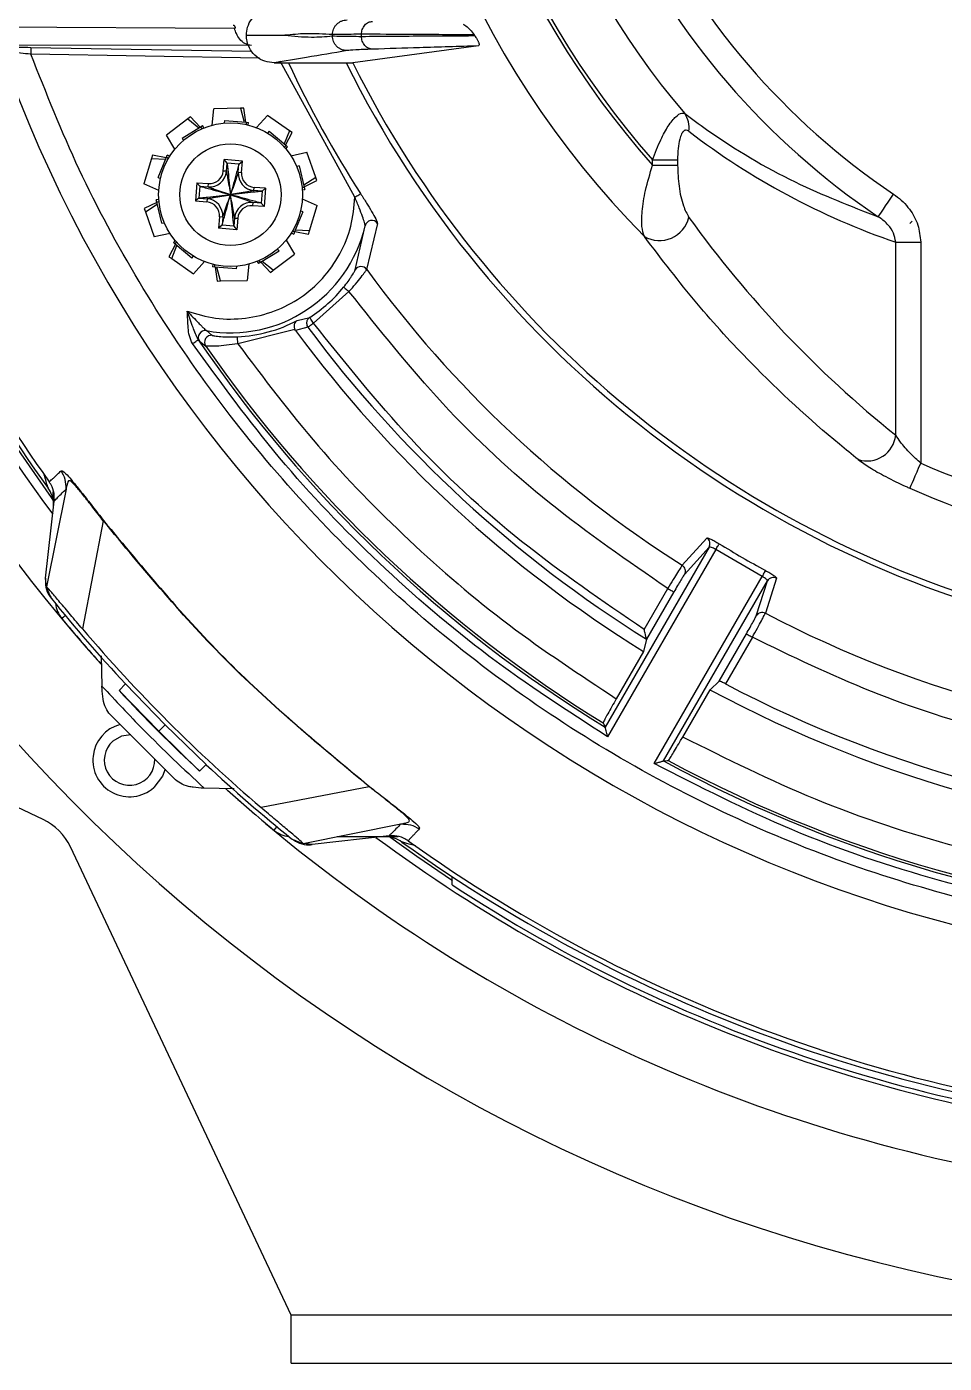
# Model space of a CAD drawing. Extents: x 8 to 113, y 0 to 87.
# Drawn here: x 104.197 to 106.195, y 32.953 to 35.864 of the extents above; entities that cross this region are included whole.
import ezdxf

# ---------------------------------------------------------------- set-up
doc = ezdxf.new("R2010")
doc.units = 0
doc.header["$MEASUREMENT"] = 0
doc.layers.add('OBJECT', color=7, linetype='CONTINUOUS')

msp = doc.modelspace()

# ---------------------------------------------------------------- linework, layer by layer
at = {"layer": 'OBJECT'}
for p, q in [((104.6491, 35.8603), (103.9972, 35.8639)), ((104.6749, 35.8451), (104.6749, 35.8453)), ((104.8623, 35.8438), (104.8623, 35.8467)), ((104.9255, 35.8429), (104.9255, 35.8475)), ((104.686, 35.8233), (104.0352, 35.8239)), ((104.7031, 35.7953), (104.2055, 35.804)), ((104.2058, 35.819), (104.6866, 35.8106)), ((105.1802, 35.8221), (104.9065, 35.7852)), ((104.7353, 35.7852), (104.9065, 35.7852)), ((104.911, 35.4925), (104.7482, 35.7889)), ((104.6004, 35.6496), (104.6041, 35.6851)), ((104.6621, 35.6862), (104.6041, 35.6851)), ((104.6693, 35.6863), (104.6621, 35.6862)), ((104.6621, 35.6862), (104.67, 35.6563)), ((104.6737, 35.656), (104.6693, 35.6863)), ((104.5475, 35.6631), (104.5012, 35.6281)), ((104.5532, 35.6674), (104.5475, 35.6631)), ((104.5475, 35.6631), (104.5714, 35.6436)), ((104.5745, 35.6455), (104.5532, 35.6674)), ((104.6272, 35.6598), (104.6268, 35.6541)), ((104.6272, 35.6598), (104.6745, 35.656)), ((104.6745, 35.656), (104.6744, 35.651)), ((104.6745, 35.656), (104.6794, 35.6556)), ((104.6788, 35.6499), (104.6794, 35.6556)), ((104.697, 35.6441), (104.7209, 35.6706)), ((104.7684, 35.6375), (104.7209, 35.6706)), ((104.5191, 35.5972), (104.5012, 35.6281)), ((104.5347, 35.6212), (104.5752, 35.6459)), ((104.5752, 35.6459), (104.5794, 35.6485)), ((104.5752, 35.6459), (104.5781, 35.6418)), ((104.5823, 35.6436), (104.5794, 35.6485)), ((104.7246, 35.6367), (104.721, 35.6323)), ((104.7246, 35.6367), (104.7607, 35.6058)), ((104.7684, 35.6375), (104.7572, 35.6087)), ((104.76, 35.6063), (104.7743, 35.6333)), ((104.7743, 35.6333), (104.7684, 35.6375)), ((104.5347, 35.6212), (104.5377, 35.6164)), ((104.7607, 35.6058), (104.7576, 35.6018)), ((104.7606, 35.5983), (104.7644, 35.6026)), ((104.7607, 35.6058), (104.7644, 35.6026)), ((104.4683, 35.577), (104.4514, 35.5216)), ((104.4704, 35.5839), (104.4683, 35.577)), ((104.4683, 35.577), (104.4991, 35.5753)), ((104.5005, 35.5787), (104.4704, 35.5839)), ((104.4826, 35.5356), (104.5008, 35.5795)), ((104.5008, 35.5795), (104.5027, 35.584)), ((104.5008, 35.5795), (104.5056, 35.5778)), ((104.5079, 35.5817), (104.5027, 35.584)), ((104.6244, 35.5497), (104.6264, 35.5746)), ((104.6663, 35.5714), (104.6264, 35.5746)), ((104.6329, 35.567), (104.6264, 35.5746)), ((104.6587, 35.5649), (104.6663, 35.5714)), ((104.6643, 35.5464), (104.6663, 35.5714)), ((104.7719, 35.5829), (104.8068, 35.5904)), ((104.8258, 35.5356), (104.8068, 35.5904)), ((105.5595, 35.5737), (105.6138, 35.5737)), ((105.5595, 35.5622), (105.5595, 35.5737)), ((105.6138, 35.5737), (105.6138, 35.5622)), ((104.6315, 35.5491), (104.6244, 35.5497)), ((104.6315, 35.5491), (104.6329, 35.567)), ((104.6587, 35.5649), (104.6329, 35.567)), ((104.6573, 35.547), (104.6587, 35.5649)), ((104.6573, 35.547), (104.6643, 35.5464)), ((104.7899, 35.5607), (104.7844, 35.5593)), ((104.7899, 35.5607), (104.8009, 35.5145)), ((105.5595, 35.5622), (105.6138, 35.5622)), ((104.4841, 35.5071), (104.4514, 35.5216)), ((104.4826, 35.5356), (104.4878, 35.5335)), ((104.5672, 35.5242), (104.5639, 35.4844)), ((104.5672, 35.5242), (104.5921, 35.5222)), ((104.5736, 35.5166), (104.5672, 35.5242)), ((104.5736, 35.5166), (104.5715, 35.4908)), ((104.5736, 35.5166), (104.5915, 35.5152)), ((104.5915, 35.5152), (104.5921, 35.5222)), ((104.6912, 35.5071), (104.6918, 35.5141)), ((104.7167, 35.5121), (104.6918, 35.5141)), ((104.7091, 35.5056), (104.7167, 35.5121)), ((104.7167, 35.5121), (104.7134, 35.4722)), ((104.8009, 35.5145), (104.7961, 35.5131)), ((104.7965, 35.5085), (104.802, 35.5097)), ((104.8258, 35.5356), (104.7999, 35.5189)), ((104.8007, 35.5153), (104.8282, 35.5287)), ((104.8009, 35.5145), (104.802, 35.5097)), ((104.8282, 35.5287), (104.8258, 35.5356)), ((104.4799, 35.4812), (104.4525, 35.4677)), ((104.4841, 35.488), (104.4786, 35.4867)), ((104.4797, 35.482), (104.4786, 35.4867)), ((104.4797, 35.482), (104.4845, 35.4834)), ((104.4907, 35.4358), (104.4797, 35.482)), ((104.5715, 35.4908), (104.5639, 35.4844)), ((104.5639, 35.4844), (104.5889, 35.4823)), ((104.5715, 35.4908), (104.5894, 35.4894)), ((104.5894, 35.4894), (104.5889, 35.4823)), ((104.6891, 35.4813), (104.6885, 35.4742)), ((104.707, 35.4798), (104.6891, 35.4813)), ((104.7091, 35.5056), (104.6912, 35.5071)), ((104.7091, 35.5056), (104.707, 35.4798)), ((104.707, 35.4798), (104.7134, 35.4722)), ((104.7966, 35.4894), (104.8292, 35.4749)), ((104.4525, 35.4677), (104.4548, 35.4609)), ((104.4548, 35.4609), (104.4808, 35.4776)), ((104.4548, 35.4609), (104.4738, 35.4061)), ((104.7134, 35.4722), (104.6885, 35.4742)), ((104.7981, 35.4608), (104.7798, 35.417)), ((104.7981, 35.4608), (104.7928, 35.4629)), ((104.8123, 35.4194), (104.8292, 35.4749)), ((104.4907, 35.4358), (104.4962, 35.4372)), ((104.6163, 35.45), (104.6143, 35.4251)), ((104.6219, 35.4315), (104.6143, 35.4251)), ((104.6542, 35.4219), (104.6143, 35.4251)), ((104.6234, 35.4494), (104.6163, 35.45)), ((104.6234, 35.4494), (104.6219, 35.4315)), ((104.6477, 35.4295), (104.6219, 35.4315)), ((104.6492, 35.4473), (104.6477, 35.4295)), ((104.6477, 35.4295), (104.6542, 35.4219)), ((104.6492, 35.4473), (104.6562, 35.4468)), ((104.6562, 35.4468), (104.6542, 35.4219)), ((104.9119, 35.3345), (104.9334, 35.4305)), ((104.9602, 35.4356), (104.9368, 35.3355)), ((106.1247, 35.4408), (106.1195, 35.4352)), ((104.5087, 35.4135), (104.4738, 35.4061)), ((104.52, 35.3981), (104.5162, 35.3939)), ((104.5199, 35.3907), (104.5162, 35.3939)), ((104.5199, 35.3907), (104.523, 35.3947)), ((104.7615, 35.3992), (104.7794, 35.3683)), ((104.7727, 35.4147), (104.7779, 35.4125)), ((104.7798, 35.417), (104.7751, 35.4186)), ((104.7798, 35.417), (104.7779, 35.4125)), ((104.7801, 35.4177), (104.8102, 35.4125)), ((104.8123, 35.4194), (104.7815, 35.4212)), ((104.8102, 35.4125), (104.8123, 35.4194)), ((106.0889, 34.9743), (106.0889, 35.3947)), ((106.0889, 35.3947), (106.1433, 35.3947)), ((106.1433, 35.3947), (106.1433, 34.9136)), ((104.5206, 35.3901), (104.5063, 35.3631)), ((104.5122, 35.359), (104.5234, 35.3877)), ((104.556, 35.3598), (104.5199, 35.3907)), ((104.556, 35.3598), (104.5596, 35.3641)), ((104.7459, 35.3752), (104.7054, 35.3505)), ((104.7332, 35.3334), (104.7794, 35.3683)), ((104.7459, 35.3752), (104.7429, 35.38)), ((104.5063, 35.3631), (104.5122, 35.359)), ((104.5122, 35.359), (104.5598, 35.3258)), ((104.5836, 35.3524), (104.5598, 35.3258)), ((104.6018, 35.3465), (104.6013, 35.3409)), ((104.6061, 35.3405), (104.6013, 35.3409)), ((104.6061, 35.3405), (104.6063, 35.3455)), ((104.6535, 35.3366), (104.6061, 35.3405)), ((104.607, 35.3404), (104.6113, 35.3101)), ((104.6185, 35.3103), (104.6107, 35.3401)), ((104.6535, 35.3366), (104.6538, 35.3423)), ((104.6802, 35.3469), (104.6765, 35.3114)), ((104.6983, 35.3529), (104.7012, 35.348)), ((104.7054, 35.3505), (104.7012, 35.348)), ((104.7054, 35.3505), (104.7026, 35.3546)), ((104.7061, 35.3509), (104.7274, 35.329)), ((104.7332, 35.3334), (104.7093, 35.3529)), ((104.6113, 35.3101), (104.6185, 35.3103)), ((104.6185, 35.3103), (104.6765, 35.3114)), ((104.7274, 35.329), (104.7332, 35.3334)), ((104.8983, 35.2873), (104.821, 35.2182)), ((104.7856, 35.2243), (104.8128, 35.2308)), ((104.5877, 35.2021), (104.6007, 35.1918)), ((104.7804, 35.2049), (104.6561, 35.1735)), ((104.7818, 35.2024), (104.7804, 35.2049)), ((104.809, 35.2093), (104.7818, 35.2024)), ((104.5727, 35.1789), (104.5864, 35.1684)), ((104.159, 34.9691), (104.2561, 34.8292)), ((104.2822, 34.857), (104.2397, 34.6439)), ((104.2549, 34.8185), (104.2543, 34.8512)), ((104.2372, 34.6633), (104.2563, 34.831)), ((104.3633, 34.788), (104.318, 34.5524)), ((105.6826, 34.7304), (105.4562, 34.3384)), ((105.6969, 34.7253), (105.4616, 34.3176)), ((105.6239, 34.6912), (105.6775, 34.7505)), ((105.6826, 34.7304), (105.629, 34.6712)), ((105.798, 34.6669), (105.6969, 34.7253)), ((105.5627, 34.2592), (105.798, 34.6669)), ((104.2397, 34.6439), (104.2372, 34.6633)), ((105.5411, 34.551), (105.5927, 34.6405)), ((105.5833, 34.265), (105.8097, 34.6571)), ((105.7851, 34.581), (105.8097, 34.6571)), ((105.8296, 34.6627), (105.805, 34.5867)), ((104.2321, 34.1374), (103.2127, 34.6182)), ((105.6057, 34.633), (105.5463, 34.53)), ((105.5463, 34.53), (105.5399, 34.5035)), ((105.5463, 34.5301), (105.5463, 34.53)), ((105.7042, 34.4388), (105.7637, 34.5418)), ((105.7767, 34.5343), (105.7181, 34.4329)), ((104.3587, 34.4936), (104.3603, 34.4281)), ((105.5399, 34.5035), (105.4805, 34.4006)), ((104.4114, 34.4329), (104.3976, 34.4184)), ((104.4114, 34.4329), (104.4983, 34.3438)), ((105.6845, 34.4201), (105.7042, 34.4388)), ((104.4841, 34.3296), (104.3976, 34.4184)), ((105.6251, 34.3171), (105.6845, 34.4201)), ((104.5174, 34.2266), (104.3811, 34.3629)), ((104.4983, 34.3438), (104.4841, 34.3296)), ((104.5728, 34.2431), (104.4841, 34.3296)), ((104.4983, 34.3438), (104.5874, 34.2569)), ((105.4562, 34.3384), (105.4562, 34.3384)), ((105.5833, 34.265), (105.5833, 34.265)), ((104.5728, 34.2431), (104.5874, 34.2569)), ((104.6481, 34.2042), (104.5828, 34.2057)), ((104.6335, 34.201), (104.6924, 34.1495)), ((104.9425, 34.2088), (104.7069, 34.1635)), ((104.9425, 34.2088), (104.9429, 34.2094)), ((104.7984, 34.0853), (105.0115, 34.1277)), ((105.0115, 34.1277), (105.0115, 34.1277)), ((104.8178, 34.0827), (104.7984, 34.0853)), ((104.9855, 34.1019), (104.8178, 34.0827)), ((105.0052, 34.1), (104.8725, 34.1)), ((104.7727, 33.0582), (104.2918, 34.0776)), ((105.1227, 33.9954), (105.1227, 34.0134)), ((104.7727, 32.9533), (104.7727, 33.0582)), ((106.3678, 33.0582), (104.7727, 33.0582)), ((104.7727, 32.9533), (106.3477, 32.9533))]:
    msp.add_line(p, q, dxfattribs=at)
at = {"layer": 'OBJECT', "flags": 128}
for points in [[(104.6749, 35.8451), (104.6754, 35.8452), (104.6758, 35.8452)], [(104.2058, 35.819), (104.2058, 35.8187), (104.2057, 35.8178), (104.2057, 35.8164), (104.2057, 35.8146), (104.2056, 35.8123), (104.2056, 35.8097), (104.2056, 35.8069), (104.2055, 35.804)], [(104.911, 35.4925), (104.9133, 35.4939), (104.9155, 35.4953), (104.9175, 35.4967), (104.9194, 35.4978), (104.921, 35.4988), (104.9222, 35.4996), (104.9231, 35.5002), (104.9235, 35.5005)], [(106.0509, 35.45), (106.0522, 35.4519), (106.0546, 35.4553), (106.0578, 35.4602), (106.062, 35.4664), (106.0669, 35.4736), (106.0723, 35.4817), (106.0782, 35.4904), (106.0842, 35.4993)], [(104.8867, 35.2968), (104.887, 35.2966), (104.8876, 35.296), (104.8887, 35.2951), (104.8902, 35.294), (104.8919, 35.2925), (104.8939, 35.2909), (104.8961, 35.2892), (104.8983, 35.2873)], [(104.821, 35.2182), (104.8187, 35.2166), (104.8166, 35.215), (104.8146, 35.2135), (104.8128, 35.2122), (104.8113, 35.2111), (104.8102, 35.2102), (104.8094, 35.2096), (104.809, 35.2093)], [(104.821, 35.2182), (104.8194, 35.2207), (104.8179, 35.223), (104.8165, 35.2251), (104.8153, 35.227), (104.8143, 35.2286), (104.8135, 35.2298), (104.813, 35.2305), (104.8128, 35.2308)], [(104.5577, 35.1737), (104.5601, 35.1753), (104.5624, 35.1769), (104.5646, 35.1784), (104.5664, 35.1796), (104.568, 35.1807), (104.5691, 35.1815), (104.5699, 35.182), (104.5701, 35.1821)], [(104.6561, 35.1735), (104.656, 35.1764), (104.6559, 35.1792), (104.6557, 35.1817), (104.6556, 35.184), (104.6555, 35.1858), (104.6555, 35.1872), (104.6554, 35.1881), (104.6554, 35.1885)], [(106.1433, 34.9136), (106.1389, 34.9037), (106.1348, 34.8941), (106.1309, 34.8851), (106.1274, 34.8771), (106.1244, 34.8703), (106.1221, 34.8649), (106.1204, 34.8611), (106.1195, 34.859)], [(105.6969, 34.7253), (105.6983, 34.7276), (105.6997, 34.7298), (105.7009, 34.7319), (105.7021, 34.7338), (105.703, 34.7353), (105.7038, 34.7366), (105.7044, 34.7375), (105.7047, 34.738)], [(105.8052, 34.6799), (105.8049, 34.6794), (105.8044, 34.6785), (105.8037, 34.6772), (105.8028, 34.6756), (105.8017, 34.6737), (105.8006, 34.6715), (105.7993, 34.6692), (105.798, 34.6669)], [(105.5927, 34.6405), (105.5952, 34.6391), (105.5976, 34.6377), (105.5999, 34.6364), (105.6018, 34.6353), (105.6034, 34.6343), (105.6046, 34.6336), (105.6054, 34.6332), (105.6057, 34.633)], [(104.2805, 34.5817), (104.2763, 34.5783), (104.2737, 34.5761), (104.2728, 34.5753)], [(105.7637, 34.5418), (105.764, 34.5416), (105.7648, 34.5412), (105.766, 34.5405), (105.7676, 34.5395), (105.7696, 34.5384), (105.7718, 34.5371), (105.7742, 34.5357), (105.7767, 34.5343)], [(104.423, 34.3219), (104.4026, 34.319), (104.384, 34.3083)], [(104.4978, 34.2469), (104.4922, 34.2318), (104.4732, 34.207)], [(104.741, 34.122), (104.7375, 34.1178), (104.7354, 34.1152), (104.7346, 34.1143)], [(104.9841, 34.1017), (105.0459, 34.0575), (105.1234, 34.005)]]:
    msp.add_lwpolyline(points, dxfattribs=at)
at = {"layer": 'OBJECT'}
for radius in [0.1565, 0.1105]:
    msp.add_circle((104.6403, 35.4982), radius, dxfattribs=at)
for centre, radius, start, end in [((106.9727, 36.8182), 2.0098, 135.4001, 224.5999), ((106.9727, 36.8182), 1.8907, 138.3698, 221.6302), ((106.9727, 36.8182), 1.8831, 138.6329, 221.3671), ((106.9727, 36.8182), 1.764, 139.599, 220.401), ((106.9727, 36.8182), 1.5902, 205.3998, 236.0334), ((106.9727, 36.8182), 1.6498, 205.3998, 236.0334), ((106.9727, 36.8182), 3.0068, 199.6027, 266.1975), ((106.9727, 36.8182), 2.4363, 205.0881, 212.7431), ((106.9727, 36.8182), 2.3227, 206.4068, 258.4514), ((106.9727, 36.8182), 2.31, 206.5633, 254.6991), ((106.9716, 36.8182), 3.76, 196.2404, 260.9525), ((106.9716, 36.8182), 3.5095, 197.5139, 221.8408), ((106.9716, 36.8182), 3.3845, 198.2239, 216.5602), ((105.5864, 35.6445), 0.0526, 351.0366, 35.2914), ((106.9727, 36.8182), 3.36, 201.7309, 215.6734), ((106.9727, 36.8182), 3.35, 202.0083, 215.5044), ((104.5945, 35.5521), 0.0371, 265.3598, 355.3598), ((104.5945, 35.5521), 0.03, 265.3598, 355.3598), ((104.6942, 35.544), 0.0371, 175.3598, 265.3598), ((104.6942, 35.544), 0.03, 175.3598, 265.3598), ((104.5864, 35.4524), 0.03, 355.3598, 85.3598), ((104.5864, 35.4524), 0.0371, 355.3598, 85.3598), ((104.6861, 35.4443), 0.0371, 85.3598, 175.3598), ((104.6861, 35.4443), 0.03, 85.3598, 175.3598), ((104.6403, 35.4982), 0.3008, 259.9202, 346.9959), ((104.948, 35.4269), 0.0151, 35.4458, 165.8624), ((105.5746, 35.4637), 0.0655, 239.8338, 346.8999), ((104.9247, 35.3266), 0.015, 36.4432, 148.2671), ((106.9727, 36.8182), 2.5186, 216.0659, 237.6208), ((104.6403, 35.4982), 0.3182, 302.8321, 320.735), ((104.6403, 35.4982), 0.3101, 272.7893, 297.9305), ((104.5851, 35.1873), 0.015, 80.023, 214.2276), ((104.5988, 35.177), 0.015, 82.7274, 214.5603), ((106.9727, 36.8182), 2.7223, 216.4098, 238.2428), ((106.9727, 36.8182), 2.6963, 216.6338, 238.0604), ((106.9727, 36.8182), 2.9067, 214.2537, 238.5533), ((106.9727, 36.8182), 2.901, 214.6589, 238.3816), ((106.0263, 34.9813), 0.063, 252.6554, 353.5681), ((106.9727, 36.8182), 2.0774, 246.4678, 293.5322), ((104.1928, 34.8226), 0.062, 1, 35.6734), ((106.9727, 36.8182), 2.137, 246.4678, 293.5322), ((105.6695, 34.7378), 0.015, 330.407, 57.9539), ((106.9727, 36.8182), 2.4363, 238.6351, 241.3649), ((105.6159, 34.6786), 0.015, 330.4044, 57.6428), ((105.8226, 34.6495), 0.015, 62.0473, 149.593), ((106.9727, 36.8182), 3.5, 218.9328, 222.9616), ((104.3205, 34.615), 0.062, 186.4417, 219.7171), ((105.7981, 34.5734), 0.015, 62.3556, 149.5975), ((106.9727, 36.8182), 2.5186, 242.3792, 294.2724), ((106.9727, 36.8182), 3.51, 219.7171, 221.8637), ((106.9727, 36.8182), 3.4902, 220.4808, 229.5192), ((106.9727, 36.8182), 2.6951, 242.2584, 294.2825), ((106.9727, 36.8182), 3.52, 222.9828, 227.0172), ((106.9727, 36.8182), 2.7223, 241.7572, 294.4615), ((104.4204, 34.267), 0.08, 104.9227, 311.3787), ((104.4204, 34.267), 0.055, 131.3787, 2.0182), ((106.9727, 36.8182), 2.9067, 241.4467, 294.6952), ((106.9727, 36.8182), 2.901, 241.6184, 294.5249), ((106.9727, 36.8182), 3.5, 227.0384, 231.0672), ((106.9727, 36.8182), 3.51, 228.1381, 230.3849), ((104.1788, 34.0243), 0.125, 25.2532, 64.7468), ((106.9716, 36.8182), 3.5095, 230.0037, 262.4866), ((104.7742, 34.1621), 0.062, 230.3849, 263.6603), ((106.9716, 36.8182), 3.3845, 233.47, 262.2074), ((104.9776, 34.038), 0.062, 54.3364, 89.981), ((106.9727, 36.8182), 3.36, 234.3364, 266.658), ((106.9727, 36.8182), 3.35, 234.4956, 266.4858), ((106.9727, 36.8182), 3.375, 236.7599, 266.7562)]:
    msp.add_arc(centre, radius, start, end, dxfattribs=at)
for centre, major_axis, ratio, start_param, end_param in [((106.602, 36.8182), (1.7429, 0), 0.977124, 3.749125, 3.750253), ((106.6146, 36.8182), (1.5665, 0), 0.964711, 4.039595, 4.37014), ((107.6823, 36.8182), (2.4885, 0), 0.964711, 3.748618, 4.017465), ((110.0433, 35.0454), (4.6065, -2.6595), 0.745432, 3.961915, 3.96411), ((103.9021, 38.591), (4.6065, -2.6595), 0.745432, 5.460668, 5.462863)]:
    msp.add_ellipse(centre, major_axis=major_axis, ratio=ratio, start_param=start_param, end_param=end_param, dxfattribs=at)
for points, knots in [([(104.6749, 35.8453), (104.6755, 35.8512), (104.6765, 35.8638), (104.6857, 35.8814), (104.7003, 35.8955), (104.7177, 35.9038), (104.7299, 35.9048), (104.7353, 35.9052)], [0, 0, 0, 0, 0.187681, 0.400355, 0.613499, 0.82795, 1, 1, 1, 1]), ([(104.6491, 35.8603), (104.6495, 35.8603), (104.65, 35.8604), (104.6505, 35.8608), (104.6508, 35.8613), (104.6509, 35.8619), (104.6508, 35.8626), (104.6507, 35.8633), (104.6503, 35.8643), (104.6495, 35.8653), (104.6485, 35.8662), (104.6474, 35.8667), (104.6467, 35.8668), (104.6464, 35.8669)], [0, 0, 0, 0, 0.1357382, 0.1945999, 0.250836, 0.311594, 0.3751405, 0.4380521, 0.5008882, 0.6198025, 0.7509404, 0.873702, 1, 1, 1, 1]), ([(104.6859, 35.8233), (104.6811, 35.8242), (104.6718, 35.8258), (104.6605, 35.8358), (104.6529, 35.8476), (104.6503, 35.8564), (104.6491, 35.8603)], [0, 0, 0, 0, 0.295102, 0.569758, 0.80696, 1, 1, 1, 1]), ([(104.8623, 35.8467), (104.8627, 35.8507), (104.8634, 35.8569), (104.8673, 35.8643), (104.8714, 35.8694), (104.8765, 35.8735), (104.8839, 35.8775), (104.89, 35.8782), (104.894, 35.8786)], [0, 0, 0, 0, 0.239492, 0.368378, 0.5, 0.631621, 0.760514, 1, 1, 1, 1]), ([(104.9255, 35.8475), (104.9259, 35.851), (104.9264, 35.8564), (104.9295, 35.8629), (104.9326, 35.8674), (104.9365, 35.871), (104.9421, 35.8745), (104.9468, 35.8751), (104.9498, 35.8755)], [0, 0, 0, 0, 0.239574, 0.36844, 0.500001, 0.631568, 0.760428, 1, 1, 1, 1]), ([(105.1467, 35.8694), (105.1493, 35.8681), (105.1535, 35.8661), (105.1619, 35.8579), (105.1679, 35.85), (105.171, 35.8461)], [0, 0, 0, 0, 0.472798, 0.731903, 1, 1, 1, 1]), ([(104.6758, 35.8452), (104.6756, 35.8452), (104.6753, 35.8453), (104.6751, 35.8453), (104.6749, 35.8453)], [0, 0, 0, 0, 0.559993, 1, 1, 1, 1]), ([(104.7353, 35.7852), (104.7284, 35.7859), (104.7147, 35.7872), (104.6966, 35.7977), (104.683, 35.8131), (104.6759, 35.8299), (104.6752, 35.8409), (104.6749, 35.8451)], [0, 0, 0, 0, 0.217201, 0.43433, 0.650163, 0.86439, 1, 1, 1, 1]), ([(104.6758, 35.8452), (104.6759, 35.8452), (104.6905, 35.8452), (104.7155, 35.8452), (104.743, 35.8452), (104.7561, 35.8452), (104.7587, 35.8452), (104.7588, 35.8452)], [0, 0, 0, 0, 0.002464, 0.527441, 0.903158, 0.997088, 1, 1, 1, 1]), ([(104.8623, 35.8467), (104.843, 35.8478), (104.8085, 35.85), (104.774, 35.8467), (104.7588, 35.8452)], [0, 0, 0, 0, 0.559937, 1, 1, 1, 1]), ([(104.7588, 35.8452), (104.7781, 35.8433), (104.8126, 35.84), (104.8471, 35.8426), (104.8623, 35.8438)], [0, 0, 0, 0, 0.560064, 1, 1, 1, 1]), ([(104.9255, 35.8475), (104.9102, 35.8474), (104.8796, 35.847), (104.8681, 35.8468), (104.8623, 35.8467)], [0, 0, 0, 0, 0.500039, 1, 1, 1, 1]), ([(104.894, 35.8118), (104.89, 35.8122), (104.8839, 35.8129), (104.8765, 35.8169), (104.8714, 35.821), (104.8673, 35.8261), (104.8634, 35.8336), (104.8627, 35.8398), (104.8623, 35.8438)], [0, 0, 0, 0, 0.239486, 0.368379, 0.500001, 0.631622, 0.760519, 1, 1, 1, 1]), ([(104.8623, 35.8438), (104.8681, 35.8437), (104.8796, 35.8434), (104.9102, 35.8431), (104.9255, 35.8429)], [0, 0, 0, 0, 0.499961, 1, 1, 1, 1]), ([(105.171, 35.8461), (105.1252, 35.8464), (105.0434, 35.847), (104.9615, 35.8474), (104.9255, 35.8475)], [0, 0, 0, 0, 0.559997, 1, 1, 1, 1]), ([(104.9255, 35.8429), (104.9716, 35.8433), (105.0538, 35.8439), (105.136, 35.8443), (105.1721, 35.8445)], [0, 0, 0, 0, 0.559998, 1, 1, 1, 1]), ([(104.9498, 35.8149), (104.9468, 35.8153), (104.9421, 35.8159), (104.9365, 35.8194), (104.9326, 35.8231), (104.9295, 35.8275), (104.9264, 35.834), (104.9259, 35.8394), (104.9255, 35.8429)], [0, 0, 0, 0, 0.239573, 0.368431, 0.49999, 0.63155, 0.760415, 1, 1, 1, 1]), ([(105.1721, 35.8445), (105.173, 35.8432), (105.1744, 35.8412), (105.1766, 35.8378), (105.1782, 35.8349), (105.1795, 35.8324), (105.1806, 35.83), (105.1816, 35.8271), (105.1823, 35.823), (105.1811, 35.8225), (105.1802, 35.8221)], [0, 0, 0, 0, 0.11336, 0.188718, 0.241998, 0.295668, 0.342486, 0.417958, 0.560438, 1, 1, 1, 1]), ([(104.1264, 35.8195), (104.1286, 35.8195), (104.1331, 35.8197), (104.1525, 35.8197), (104.1775, 35.8195), (104.1963, 35.8192), (104.2058, 35.819)], [0, 0, 0, 0, 0.249711, 0.499494, 0.749374, 1, 1, 1, 1]), ([(104.2055, 35.804), (104.1978, 35.8048), (104.1825, 35.8063), (104.1617, 35.8081), (104.1456, 35.8093), (104.1419, 35.8094), (104.1402, 35.8095)], [0, 0, 0, 0, 0.2507602, 0.5007351, 0.7604517, 1, 1, 1, 1]), ([(106.7705, 33.878), (106.6801, 33.8866), (106.4979, 33.904), (106.2269, 33.9627), (105.9578, 34.0463), (105.6944, 34.1575), (105.4404, 34.2951), (105.2002, 34.4577), (104.9771, 34.643), (104.774, 34.8486), (104.5938, 35.0706), (104.4385, 35.3057), (104.3066, 35.5495), (104.239, 35.7196), (104.2055, 35.804)], [0, 0, 0, 0, 0.080292, 0.161895, 0.244722, 0.329339, 0.414466, 0.5, 0.585539, 0.670666, 0.755278, 0.83811, 0.919711, 1, 1, 1, 1]), ([(104.894, 35.8118), (104.8648, 35.8068), (104.8126, 35.798), (104.7589, 35.7891), (104.7353, 35.7852)], [0, 0, 0, 0, 0.560008, 1, 1, 1, 1]), ([(104.9498, 35.8149), (104.936, 35.8144), (104.9084, 35.8134), (104.8988, 35.8123), (104.894, 35.8118)], [0, 0, 0, 0, 0.501105, 1, 1, 1, 1]), ([(105.1802, 35.8221), (105.1374, 35.8207), (105.061, 35.8184), (104.9838, 35.816), (104.9498, 35.8149)], [0, 0, 0, 0, 0.5600129, 1, 1, 1, 1]), ([(105.5595, 35.5737), (105.5652, 35.5888), (105.5754, 35.616), (105.5937, 35.649), (105.6099, 35.6693), (105.622, 35.6768), (105.6273, 35.6755), (105.6294, 35.6749)], [0, 0, 0, 0, 0.265567, 0.476871, 0.689089, 0.879262, 1, 1, 1, 1]), ([(105.6294, 35.6749), (105.6452, 35.6633), (105.7244, 35.6049), (105.8646, 35.5222), (105.9904, 35.4734), (106.0509, 35.45)], [0, 0, 0, 0, 0.114681, 0.573753, 1, 1, 1, 1]), ([(105.6384, 35.6363), (105.6366, 35.6374), (105.6328, 35.6396), (105.6272, 35.6374), (105.6221, 35.6305), (105.6177, 35.6176), (105.6144, 35.5979), (105.614, 35.5822), (105.6138, 35.5737)], [0, 0, 0, 0, 0.1326366, 0.2661887, 0.3879339, 0.5358606, 0.751071, 1, 1, 1, 1]), ([(104.6315, 35.5491), (104.6315, 35.5487), (104.6316, 35.548), (104.6322, 35.5448), (104.633, 35.5405), (104.6356, 35.5253), (104.6381, 35.5107), (104.6403, 35.4982)], [0, 0, 0, 0, 0.066603, 0.139926, 0.228071, 0.335829, 1, 1, 1, 1]), ([(104.6329, 35.567), (104.6329, 35.5667), (104.633, 35.5661), (104.6332, 35.5641), (104.6338, 35.5585), (104.6362, 35.5363), (104.6385, 35.5149), (104.6403, 35.4982)], [0, 0, 0, 0, 0.035443, 0.07471, 0.120771, 0.314354, 1, 1, 1, 1]), ([(104.6587, 35.5649), (104.6586, 35.5646), (104.6585, 35.564), (104.6579, 35.5621), (104.6564, 35.5567), (104.6505, 35.5351), (104.6448, 35.5144), (104.6403, 35.4982)], [0, 0, 0, 0, 0.035446, 0.074712, 0.120774, 0.314357, 1, 1, 1, 1]), ([(104.6573, 35.547), (104.6571, 35.5467), (104.6569, 35.5459), (104.6558, 35.5429), (104.6544, 35.5388), (104.6493, 35.5242), (104.6445, 35.5102), (104.6403, 35.4982)], [0, 0, 0, 0, 0.066603, 0.139928, 0.22807, 0.33583, 1, 1, 1, 1]), ([(105.5416, 35.407), (105.5395, 35.4136), (105.5351, 35.4268), (105.5361, 35.4624), (105.543, 35.5083), (105.5538, 35.5436), (105.5595, 35.5622)], [0, 0, 0, 0, 0.223098, 0.450964, 0.711815, 1, 1, 1, 1]), ([(105.6138, 35.5622), (105.6146, 35.5468), (105.616, 35.5154), (105.6247, 35.4746), (105.6342, 35.4567), (105.6384, 35.4488)], [0, 0, 0, 0, 0.351627, 0.714778, 1, 1, 1, 1]), ([(104.5736, 35.5166), (104.5739, 35.5165), (104.5745, 35.5164), (104.5765, 35.5158), (104.5819, 35.5143), (104.6034, 35.5084), (104.6241, 35.5027), (104.6403, 35.4982)], [0, 0, 0, 0, 0.035445, 0.074711, 0.120773, 0.314353, 1, 1, 1, 1]), ([(104.5915, 35.5152), (104.5919, 35.5151), (104.5926, 35.5148), (104.5956, 35.5138), (104.5998, 35.5123), (104.6144, 35.5072), (104.6283, 35.5024), (104.6403, 35.4982)], [0, 0, 0, 0, 0.066603, 0.139928, 0.228068, 0.335827, 1, 1, 1, 1]), ([(104.5462, 35.2443), (104.5665, 35.2383), (104.6079, 35.2261), (104.6734, 35.227), (104.7367, 35.2424), (104.794, 35.2723), (104.8428, 35.3146), (104.8804, 35.3678), (104.9053, 35.4284), (104.9091, 35.4713), (104.911, 35.4925)], [0, 0, 0, 0, 0.1232118, 0.2499999, 0.376788, 0.4999998, 0.6232113, 0.7499998, 0.8767872, 1, 1, 1, 1]), ([(104.5715, 35.4908), (104.5718, 35.4908), (104.5724, 35.4909), (104.5745, 35.4911), (104.58, 35.4917), (104.6022, 35.4941), (104.6236, 35.4964), (104.6403, 35.4982)], [0, 0, 0, 0, 0.035444, 0.07471, 0.120772, 0.314352, 1, 1, 1, 1]), ([(104.5894, 35.4894), (104.5898, 35.4894), (104.5906, 35.4896), (104.5937, 35.4901), (104.598, 35.4909), (104.6132, 35.4935), (104.6278, 35.496), (104.6403, 35.4982)], [0, 0, 0, 0, 0.066603, 0.139927, 0.228069, 0.335828, 1, 1, 1, 1]), ([(104.6219, 35.4315), (104.622, 35.4318), (104.6221, 35.4324), (104.6227, 35.4344), (104.6242, 35.4398), (104.6301, 35.4613), (104.6358, 35.4821), (104.6403, 35.4982)], [0, 0, 0, 0, 0.0354428, 0.0747082, 0.1207709, 0.3143523, 1, 1, 1, 1]), ([(104.6234, 35.4494), (104.6235, 35.4498), (104.6237, 35.4505), (104.6248, 35.4535), (104.6262, 35.4577), (104.6313, 35.4723), (104.6361, 35.4862), (104.6403, 35.4982)], [0, 0, 0, 0, 0.066602, 0.139926, 0.228068, 0.335826, 1, 1, 1, 1]), ([(104.6912, 35.5071), (104.6908, 35.507), (104.6901, 35.5069), (104.6869, 35.5063), (104.6826, 35.5056), (104.6674, 35.5029), (104.6528, 35.5004), (104.6403, 35.4982)], [0, 0, 0, 0, 0.066602, 0.139926, 0.228068, 0.335827, 1, 1, 1, 1]), ([(104.7091, 35.5056), (104.7088, 35.5056), (104.7082, 35.5055), (104.7062, 35.5053), (104.7006, 35.5047), (104.6784, 35.5023), (104.657, 35.5), (104.6403, 35.4982)], [0, 0, 0, 0, 0.035444, 0.074711, 0.120772, 0.314351, 1, 1, 1, 1]), ([(104.6492, 35.4473), (104.6491, 35.4477), (104.649, 35.4485), (104.6484, 35.4516), (104.6477, 35.4559), (104.645, 35.4712), (104.6425, 35.4857), (104.6403, 35.4982)], [0, 0, 0, 0, 0.0666023, 0.1399243, 0.2280681, 0.3358255, 1, 1, 1, 1]), ([(104.6403, 35.4982), (104.6523, 35.4941), (104.6663, 35.4892), (104.6809, 35.4841), (104.685, 35.4827), (104.688, 35.4816), (104.6888, 35.4814), (104.6891, 35.4813)], [0, 0, 0, 0, 0.664176, 0.771932, 0.860072, 0.933396, 1, 1, 1, 1]), ([(104.707, 35.4798), (104.7067, 35.4799), (104.7061, 35.4801), (104.7042, 35.4806), (104.6987, 35.4821), (104.6772, 35.488), (104.6565, 35.4938), (104.6403, 35.4982)], [0, 0, 0, 0, 0.035445, 0.074709, 0.120773, 0.314351, 1, 1, 1, 1]), ([(104.6477, 35.4295), (104.6477, 35.4297), (104.6476, 35.4303), (104.6474, 35.4324), (104.6468, 35.438), (104.6444, 35.4602), (104.6421, 35.4815), (104.6403, 35.4982)], [0, 0, 0, 0, 0.035442, 0.074709, 0.12077, 0.314352, 1, 1, 1, 1]), ([(104.9334, 35.4305), (104.9333, 35.4313), (104.9333, 35.4328), (104.9317, 35.4391), (104.9276, 35.4514), (104.9202, 35.4704), (104.9143, 35.4847), (104.911, 35.4925)], [0, 0, 0, 0, 0.083843, 0.176284, 0.395948, 0.670392, 1, 1, 1, 1]), ([(104.9235, 35.5005), (104.928, 35.4936), (104.9364, 35.4804), (104.9481, 35.4612), (104.9559, 35.4472), (104.9598, 35.4387), (104.9601, 35.4366), (104.9602, 35.4356)], [0, 0, 0, 0, 0.263719, 0.499948, 0.749357, 0.878445, 1, 1, 1, 1]), ([(106.0842, 35.4993), (106.0857, 35.4983), (106.0989, 35.4892), (106.1196, 35.4686), (106.1394, 35.433), (106.142, 35.4074), (106.1433, 35.3947)], [0, 0, 0, 0, 0.043244, 0.38492, 0.695334, 1, 1, 1, 1]), ([(106.0889, 35.3947), (106.0877, 35.4013), (106.0852, 35.4152), (106.0722, 35.4336), (106.0597, 35.4444), (106.0518, 35.4494), (106.0509, 35.45)], [0, 0, 0, 0, 0.2818254, 0.5911683, 0.9531379, 1, 1, 1, 1]), ([(106.0075, 34.9212), (105.9938, 34.9323), (105.9145, 34.9961), (105.7963, 35.1053), (105.6548, 35.2585), (105.5794, 35.3575), (105.5416, 35.407)], [0, 0, 0, 0, 0.085246, 0.492532, 0.745832, 1, 1, 1, 1]), ([(104.8867, 35.2968), (104.89, 35.301), (104.8967, 35.3095), (104.9045, 35.3213), (104.9102, 35.3307), (104.9114, 35.3332), (104.9119, 35.3345)], [0, 0, 0, 0, 0.24542, 0.4934, 0.744952, 1, 1, 1, 1]), ([(104.8983, 35.2873), (104.9032, 35.2928), (104.9131, 35.3038), (104.9254, 35.3192), (104.9341, 35.3311), (104.936, 35.3341), (104.9368, 35.3355)], [0, 0, 0, 0, 0.250073, 0.500204, 0.76641, 1, 1, 1, 1]), ([(105.5927, 34.6405), (105.5053, 34.7005), (105.3304, 34.8206), (105.0966, 35.0384), (104.9644, 35.2044), (104.8983, 35.2873)], [0, 0, 0, 0, 0.333242, 0.666768, 1, 1, 1, 1]), ([(104.5462, 35.2443), (104.5545, 35.2357), (104.5653, 35.2243), (104.5773, 35.2121), (104.5827, 35.2068), (104.5865, 35.2031), (104.5873, 35.2024), (104.5877, 35.2021)], [0, 0, 0, 0, 0.498599, 0.652226, 0.784214, 0.897963, 1, 1, 1, 1]), ([(104.5701, 35.1821), (104.5662, 35.191), (104.5576, 35.2104), (104.5502, 35.2324), (104.5462, 35.2443)], [0, 0, 0, 0, 0.4531719, 1, 1, 1, 1]), ([(104.5577, 35.1737), (104.555, 35.1792), (104.5497, 35.1901), (104.5477, 35.2144), (104.5468, 35.2324), (104.5462, 35.2443)], [0, 0, 0, 0, 0.250394, 0.500241, 1, 1, 1, 1]), ([(104.7856, 35.2243), (104.7843, 35.2234), (104.7818, 35.2216), (104.7797, 35.2178), (104.7788, 35.214), (104.7787, 35.2109), (104.7792, 35.2077), (104.78, 35.2058), (104.7804, 35.2049)], [0, 0, 0, 0, 0.249756, 0.499496, 0.640572, 0.769387, 0.88821, 1, 1, 1, 1]), ([(104.8128, 35.2308), (104.8117, 35.23), (104.8096, 35.2283), (104.8075, 35.225), (104.8062, 35.2216), (104.8061, 35.2193), (104.806, 35.2182)], [0, 0, 0, 0, 0.281777, 0.542329, 0.781677, 1, 1, 1, 1]), ([(104.806, 35.2182), (104.8062, 35.2166), (104.8064, 35.2134), (104.8081, 35.2107), (104.809, 35.2093)], [0, 0, 0, 0, 0.499122, 1, 1, 1, 1]), ([(105.5411, 34.551), (105.4505, 34.6129), (105.2694, 34.7368), (105.0269, 34.9615), (104.8896, 35.1327), (104.821, 35.2182)], [0, 0, 0, 0, 0.333233, 0.666758, 1, 1, 1, 1]), ([(104.6007, 35.1918), (104.6011, 35.1917), (104.6018, 35.1914), (104.6074, 35.1904), (104.6187, 35.1891), (104.6361, 35.188), (104.649, 35.1883), (104.6554, 35.1885)], [0, 0, 0, 0, 0.12294, 0.250706, 0.499992, 0.749771, 1, 1, 1, 1]), ([(105.4616, 34.3176), (105.374, 34.3743), (105.1983, 34.4879), (104.9602, 34.6934), (104.7421, 34.9201), (104.6191, 35.0893), (104.5577, 35.1737)], [0, 0, 0, 0, 0.249279, 0.5, 0.750722, 1, 1, 1, 1]), ([(104.5727, 35.1789), (104.5725, 35.1791), (104.5721, 35.1795), (104.5708, 35.1813), (104.5701, 35.1821)], [0, 0, 0, 0, 0.493477, 1, 1, 1, 1]), ([(104.6561, 35.1735), (104.6478, 35.1723), (104.6313, 35.1697), (104.6088, 35.1681), (104.5946, 35.1679), (104.5878, 35.1682), (104.5869, 35.1683), (104.5864, 35.1684)], [0, 0, 0, 0, 0.250203, 0.499865, 0.749129, 0.878118, 1, 1, 1, 1]), ([(104.6561, 35.1735), (104.7131, 35.098), (104.8273, 34.9465), (105.0267, 34.7427), (105.2429, 34.5568), (105.4014, 34.4526), (105.4805, 34.4006)], [0, 0, 0, 0, 0.249373, 0.5, 0.750628, 1, 1, 1, 1]), ([(106.1433, 34.9136), (106.1358, 34.9204), (106.1194, 34.9355), (106.1005, 34.9572), (106.0922, 34.9695), (106.0889, 34.9743)], [0, 0, 0, 0, 0.333233, 0.736993, 1, 1, 1, 1]), ([(106.0075, 34.9212), (106.0152, 34.9156), (106.0305, 34.9045), (106.0676, 34.8834), (106.0988, 34.8681), (106.1168, 34.8601), (106.1195, 34.859)], [0, 0, 0, 0, 0.3053966, 0.6097174, 0.942897, 1, 1, 1, 1]), ([(104.2432, 34.8588), (104.2431, 34.8591), (104.2429, 34.8598), (104.2411, 34.866), (104.238, 34.8766), (104.235, 34.8869), (104.2335, 34.892)], [0, 0, 0, 0, 0.153321, 0.344035, 0.670086, 1, 1, 1, 1]), ([(104.2456, 34.8727), (104.2457, 34.8728), (104.246, 34.873), (104.2482, 34.8751), (104.2519, 34.8786), (104.2572, 34.8835), (104.2638, 34.8896), (104.2689, 34.8945), (104.2713, 34.8967)], [0, 0, 0, 0, 0.166677, 0.333344, 0.500001, 0.687097, 0.853763, 1, 1, 1, 1]), ([(104.2563, 34.831), (104.2565, 34.8349), (104.2571, 34.8454), (104.2534, 34.8601), (104.2477, 34.8692), (104.2456, 34.8727)], [0, 0, 0, 0, 0.263885, 0.7231, 1, 1, 1, 1]), ([(104.2713, 34.8967), (104.2719, 34.897), (104.2731, 34.8976), (104.2774, 34.8951), (104.2853, 34.8873), (104.2991, 34.8709), (104.3173, 34.8481), (104.3394, 34.8199), (104.3557, 34.7989), (104.3638, 34.7885)], [0, 0, 0, 0, 0.175155, 0.335953, 0.499736, 0.628069, 0.749937, 0.875048, 1, 1, 1, 1]), ([(104.2822, 34.857), (104.2821, 34.8641), (104.282, 34.8783), (104.2749, 34.8906), (104.2713, 34.8967)], [0, 0, 0, 0, 0.499996, 1, 1, 1, 1]), ([(104.3633, 34.788), (104.3556, 34.7978), (104.3403, 34.8175), (104.3195, 34.8439), (104.3029, 34.8642), (104.292, 34.8756), (104.2873, 34.8758), (104.2852, 34.8699), (104.2837, 34.8641), (104.2828, 34.8598), (104.2824, 34.8579), (104.2822, 34.857)], [0, 0, 0, 0, 0.123068, 0.246586, 0.369053, 0.491538, 0.630311, 0.772463, 0.899411, 0.955665, 1, 1, 1, 1]), ([(104.2563, 34.831), (104.2574, 34.8321), (104.2596, 34.8343), (104.2747, 34.8495), (104.2822, 34.857)], [0, 0, 0, 0, 0.499998, 1, 1, 1, 1]), ([(104.3633, 34.788), (104.3634, 34.7881), (104.3637, 34.7883), (104.3638, 34.7884), (104.3638, 34.7885)], [0, 0, 0, 0, 0.5, 1, 1, 1, 1]), ([(104.9425, 34.2088), (104.837, 34.2963), (104.6259, 34.4713), (104.4508, 34.6824), (104.3633, 34.788)], [0, 0, 0, 0, 0.499778, 1, 1, 1, 1]), ([(104.3638, 34.7885), (104.4513, 34.6829), (104.6264, 34.4719), (104.8374, 34.2969), (104.9429, 34.2094)], [0, 0, 0, 0, 0.500002, 1, 1, 1, 1]), ([(105.6775, 34.7505), (105.6782, 34.7507), (105.6795, 34.7509), (105.6859, 34.7483), (105.6947, 34.7439), (105.7013, 34.74), (105.7047, 34.738)], [0, 0, 0, 0, 0.25009, 0.499956, 0.74936, 1, 1, 1, 1]), ([(105.6969, 34.7253), (105.6952, 34.7263), (105.6919, 34.7283), (105.6875, 34.7303), (105.6847, 34.731), (105.6832, 34.7309), (105.6828, 34.7306), (105.6826, 34.7304)], [0, 0, 0, 0, 0.248123, 0.499397, 0.73019, 0.860283, 1, 1, 1, 1]), ([(105.6239, 34.6912), (105.6231, 34.69), (105.6213, 34.6875), (105.6143, 34.6762), (105.6044, 34.6601), (105.5967, 34.6471), (105.5927, 34.6405)], [0, 0, 0, 0, 0.234411, 0.479201, 0.734389, 1, 1, 1, 1]), ([(105.629, 34.6712), (105.6282, 34.6702), (105.6268, 34.6682), (105.6212, 34.6592), (105.6139, 34.6471), (105.6085, 34.6377), (105.6057, 34.633)], [0, 0, 0, 0, 0.250002, 0.49994, 0.749546, 1, 1, 1, 1]), ([(105.8097, 34.6571), (105.8097, 34.6573), (105.8098, 34.6578), (105.8091, 34.6592), (105.8071, 34.6612), (105.8032, 34.6641), (105.7997, 34.6659), (105.798, 34.6669)], [0, 0, 0, 0, 0.139818, 0.27003, 0.501051, 0.752074, 1, 1, 1, 1]), ([(105.8052, 34.6799), (105.8085, 34.6781), (105.8153, 34.6743), (105.8235, 34.6689), (105.8289, 34.6647), (105.8294, 34.6634), (105.8296, 34.6627)], [0, 0, 0, 0, 0.249979, 0.49978, 0.749127, 1, 1, 1, 1]), ([(104.2372, 34.6633), (104.2371, 34.6565), (104.2369, 34.643), (104.2433, 34.628), (104.2487, 34.6207), (104.2501, 34.6188)], [0, 0, 0, 0, 0.425025, 0.850048, 1, 1, 1, 1]), ([(104.318, 34.5524), (104.3091, 34.5629), (104.2914, 34.5837), (104.2677, 34.6119), (104.2501, 34.6327), (104.2413, 34.6428), (104.2402, 34.6436), (104.2397, 34.6439)], [0, 0, 0, 0, 0.217935, 0.435232, 0.661573, 0.868603, 1, 1, 1, 1]), ([(104.2397, 34.6439), (104.2407, 34.6411), (104.2426, 34.6357), (104.2454, 34.6287), (104.2479, 34.6232), (104.2497, 34.6195), (104.25, 34.619), (104.2501, 34.6188)], [0, 0, 0, 0, 0.206023, 0.404822, 0.608638, 0.812834, 1, 1, 1, 1]), ([(105.7637, 34.5418), (105.7664, 34.5465), (105.7718, 34.5559), (105.7787, 34.5683), (105.7837, 34.5776), (105.7846, 34.5798), (105.7851, 34.581)], [0, 0, 0, 0, 0.250007, 0.499946, 0.749556, 1, 1, 1, 1]), ([(105.7767, 34.5343), (105.7805, 34.541), (105.7878, 34.5542), (105.7969, 34.5708), (105.8031, 34.5825), (105.8044, 34.5853), (105.805, 34.5867)], [0, 0, 0, 0, 0.265613, 0.520801, 0.76559, 1, 1, 1, 1]), ([(105.5463, 34.5301), (105.5462, 34.5303), (105.5461, 34.5307), (105.5457, 34.5324), (105.5451, 34.5349), (105.5442, 34.5385), (105.5429, 34.5439), (105.5417, 34.5484), (105.5411, 34.551)], [0, 0, 0, 0, 0.107056, 0.22422, 0.354623, 0.500521, 0.704582, 1, 1, 1, 1]), ([(108.0321, 34.4678), (107.9441, 34.4315), (107.7665, 34.3582), (107.4844, 34.2861), (107.193, 34.2437), (106.8966, 34.2356), (106.6011, 34.2612), (106.3127, 34.3207), (106.0354, 34.4092), (105.8624, 34.4929), (105.7767, 34.5343)], [0, 0, 0, 0, 0.122189, 0.246757, 0.372961, 0.5, 0.627039, 0.753243, 0.877811, 1, 1, 1, 1]), ([(105.7181, 34.4329), (105.7166, 34.4337), (105.7136, 34.4352), (105.7096, 34.4371), (105.7064, 34.4384), (105.7047, 34.4389), (105.7044, 34.4388), (105.7042, 34.4388)], [0, 0, 0, 0, 0.217864, 0.43571, 0.65419, 0.873396, 1, 1, 1, 1]), ([(104.3603, 34.4281), (104.3899, 34.3964), (104.4614, 34.3196), (104.538, 34.2478), (104.5828, 34.2057)], [0, 0, 0, 0, 0.413967, 1, 1, 1, 1]), ([(104.3638, 34.3943), (104.3626, 34.4017), (104.3609, 34.4126), (104.3604, 34.4244), (104.3603, 34.4281)], [0, 0, 0, 0, 0.681912, 1, 1, 1, 1]), ([(104.3811, 34.3629), (104.3811, 34.3629), (104.3772, 34.367), (104.3696, 34.3765), (104.3658, 34.3881), (104.3638, 34.3943)], [0, 0, 0, 0, 0.0055, 0.474179, 1, 1, 1, 1]), ([(105.4805, 34.4006), (105.4771, 34.3948), (105.4704, 34.383), (105.4616, 34.3673), (105.4552, 34.3553), (105.4521, 34.349), (105.4519, 34.3482), (105.4518, 34.3478)], [0, 0, 0, 0, 0.217189, 0.434377, 0.651642, 0.868924, 1, 1, 1, 1]), ([(105.4616, 34.3176), (105.461, 34.3199), (105.4598, 34.3245), (105.4584, 34.3301), (105.4573, 34.3341), (105.4567, 34.3365), (105.4563, 34.338), (105.4563, 34.3383), (105.4562, 34.3384)], [0, 0, 0, 0, 0.249631, 0.49934, 0.644998, 0.775045, 0.892156, 1, 1, 1, 1]), ([(105.5937, 34.2659), (105.5943, 34.2665), (105.5954, 34.2677), (105.6011, 34.2767), (105.6091, 34.2899), (105.6176, 34.3043), (105.623, 34.3136), (105.6251, 34.3171)], [0, 0, 0, 0, 0.217149, 0.434294, 0.651533, 0.868823, 1, 1, 1, 1]), ([(108.1506, 34.2329), (108.0522, 34.1918), (107.8534, 34.109), (107.5372, 34.0278), (107.2104, 33.9805), (106.8777, 33.9723), (106.5464, 34.0027), (106.2234, 34.0717), (105.9134, 34.1737), (105.7205, 34.2696), (105.6251, 34.3171)], [0, 0, 0, 0, 0.12209, 0.246641, 0.372888, 0.5, 0.627112, 0.753359, 0.87791, 1, 1, 1, 1]), ([(105.5627, 34.2592), (105.565, 34.2599), (105.5695, 34.2612), (105.5751, 34.2627), (105.579, 34.2638), (105.5814, 34.2645), (105.583, 34.2649), (105.5832, 34.265), (105.5833, 34.265)], [0, 0, 0, 0, 0.249828, 0.499337, 0.644995, 0.775032, 0.892145, 1, 1, 1, 1]), ([(108.1934, 34.1637), (108.0909, 34.1206), (107.884, 34.0336), (107.5544, 33.9486), (107.2134, 33.8994), (106.8664, 33.8916), (106.5209, 33.9246), (106.1843, 33.9984), (105.8618, 34.1071), (105.6617, 34.2089), (105.5627, 34.2592)], [0, 0, 0, 0, 0.122008, 0.246545, 0.372827, 0.5, 0.627173, 0.753455, 0.877992, 1, 1, 1, 1]), ([(104.5488, 34.2093), (104.5427, 34.2113), (104.531, 34.2151), (104.5216, 34.2227), (104.5174, 34.2266), (104.5174, 34.2266)], [0, 0, 0, 0, 0.521478, 0.994508, 1, 1, 1, 1]), ([(104.5828, 34.2057), (104.5747, 34.2062), (104.5628, 34.2068), (104.5522, 34.2087), (104.5488, 34.2093)], [0, 0, 0, 0, 0.67796, 1, 1, 1, 1]), ([(105.0115, 34.1277), (105.0147, 34.1284), (105.0211, 34.1298), (105.0294, 34.1321), (105.0311, 34.1364), (105.0214, 34.1459), (105.0096, 34.1558), (104.999, 34.1644), (104.9861, 34.1747), (104.9718, 34.1859), (104.9568, 34.1977), (104.9468, 34.2054), (104.9425, 34.2088)], [0, 0, 0, 0, 0.167654, 0.336418, 0.499288, 0.624454, 0.681334, 0.749951, 0.80526, 0.875043, 0.945879, 1, 1, 1, 1]), ([(104.9429, 34.2094), (104.9534, 34.2012), (104.9743, 34.1849), (105.0025, 34.1629), (105.0254, 34.1446), (105.0451, 34.128), (105.0523, 34.1197), (105.0516, 34.1178), (105.0512, 34.1168)], [0, 0, 0, 0, 0.125022, 0.250259, 0.372598, 0.500558, 0.75017, 1, 1, 1, 1]), ([(104.7984, 34.0853), (104.7983, 34.0854), (104.7982, 34.0857), (104.7953, 34.0885), (104.786, 34.0966), (104.7658, 34.1137), (104.7383, 34.1368), (104.7176, 34.1544), (104.7069, 34.1635)], [0, 0, 0, 0, 0.061294, 0.157977, 0.353026, 0.568966, 0.7756, 1, 1, 1, 1]), ([(105.0115, 34.1277), (105.0039, 34.1202), (104.9888, 34.1051), (104.9866, 34.1029), (104.9855, 34.1019)], [0, 0, 0, 0, 0.500002, 1, 1, 1, 1]), ([(105.0115, 34.1277), (105.0186, 34.1277), (105.0328, 34.1275), (105.0451, 34.1204), (105.0512, 34.1168)], [0, 0, 0, 0, 0.499995, 1, 1, 1, 1]), ([(105.0512, 34.1168), (105.0492, 34.1148), (105.0451, 34.1105), (105.0398, 34.1047), (105.0351, 34.0996), (105.0315, 34.0957), (105.0289, 34.093), (105.0274, 34.0914), (105.0272, 34.0912), (105.0271, 34.0911)], [0, 0, 0, 0, 0.1241053, 0.2632119, 0.41732, 0.5714285, 0.7142858, 0.857143, 1, 1, 1, 1]), ([(104.7733, 34.0956), (104.7735, 34.0955), (104.774, 34.0952), (104.7777, 34.0934), (104.7832, 34.091), (104.7901, 34.0881), (104.7956, 34.0862), (104.7984, 34.0853)], [0, 0, 0, 0, 0.1871445, 0.3913482, 0.5951248, 0.793954, 1, 1, 1, 1]), ([(104.7733, 34.0956), (104.7789, 34.0919), (104.7902, 34.0845), (104.8064, 34.0818), (104.8154, 34.0825), (104.8178, 34.0827)], [0, 0, 0, 0, 0.425023, 0.850044, 1, 1, 1, 1]), ([(105.0271, 34.0911), (105.0239, 34.0931), (105.0149, 34.0988), (105.0003, 34.1026), (104.9895, 34.1021), (104.9855, 34.1019)], [0, 0, 0, 0, 0.263881, 0.723096, 1, 1, 1, 1]), ([(105.0432, 34.0802), (105.0423, 34.0804), (105.0336, 34.0828), (105.0231, 34.0858), (105.0154, 34.0879), (105.0138, 34.0884), (105.0137, 34.0884), (105.0137, 34.0884)], [0, 0, 0, 0, 0.057497, 0.618638, 0.807328, 0.96782, 1, 1, 1, 1])]:
    msp.add_open_spline(points, degree=3, knots=knots, dxfattribs=at)

doc.saveas('drawing.dxf')
